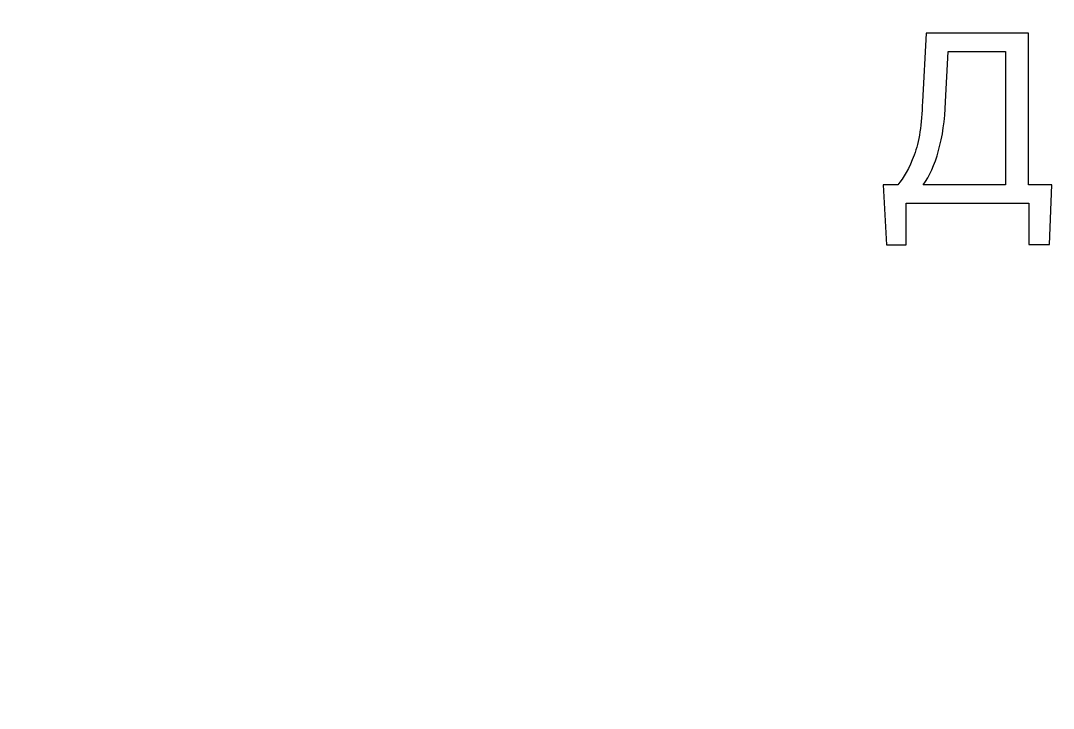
# Model space of a CAD drawing. Header units: centimetres. Extents: x -5.1 to 5.1, y -7 to 7.5.
# Drawn here: x -2.724 to -1.138, y 4.148 to 5.204 of the extents above; entities that cross this region are included whole.
import ezdxf

# ---------------------------------------------------------------- set-up
doc = ezdxf.new("R2010")
doc.units = ezdxf.units.CM
doc.header["$MEASUREMENT"] = 0
doc.layers.add('layer 1', color=7, linetype='Continuous')

msp = doc.modelspace()

# ---------------------------------------------------------------- linework, layer by layer
at = {"layer": 'layer 1', "color": 7}
msp.add_open_spline([(-5.12596, -6.96446), (-5.12596, -6.96446), (5.12594, -6.96446), (5.12594, -6.96446), (5.12594, -6.96446), (5.12594, -6.96446), (5.12594, 7.53467), (5.12594, 7.53467), (5.12594, 7.53467), (5.12594, 7.53467), (-5.12596, 7.53467), (-5.12596, 7.53467), (-5.12596, 7.53467), (-5.12596, 7.53467), (-5.12596, -6.96446), (-5.12596, -6.96446)], degree=3, knots=[0, 0, 0, 0, 0.2, 0.2, 0.2, 0.2, 0.4, 0.4, 0.4, 0.4, 0.6, 0.6, 0.6, 0.6, 1, 1, 1, 1], dxfattribs=at)
at = {"layer": 'layer 1', "color": 17}
for points, knots in [([(-1.17643, 4.9521), (-1.17643, 4.9521), (-1.14059, 4.9521), (-1.14059, 4.9521), (-1.14059, 4.9521), (-1.14059, 4.9521), (-1.14419, 4.86035), (-1.14419, 4.86035), (-1.14419, 4.86035), (-1.14419, 4.86035), (-1.17588, 4.86035), (-1.17588, 4.86035), (-1.17588, 4.86035), (-1.17588, 4.86035), (-1.17588, 4.92421), (-1.17588, 4.92421), (-1.17588, 4.92421), (-1.17588, 4.92421), (-1.36423, 4.92421), (-1.36423, 4.92421), (-1.36423, 4.92421), (-1.36423, 4.92421), (-1.36423, 4.85998), (-1.36423, 4.85998), (-1.36423, 4.85998), (-1.36423, 4.85998), (-1.39414, 4.85998), (-1.39414, 4.85998), (-1.39414, 4.85998), (-1.39414, 4.85998), (-1.39952, 4.9521), (-1.39952, 4.9521), (-1.39952, 4.9521), (-1.39952, 4.9521), (-1.37714, 4.9521), (-1.37714, 4.9521), (-1.37714, 4.9521), (-1.36796, 4.9625), (-1.35952, 4.97774), (-1.35187, 4.99786), (-1.35187, 4.99786), (-1.34423, 5.01792), (-1.34007, 5.04527), (-1.33933, 5.07971), (-1.33933, 5.07971), (-1.33933, 5.07971), (-1.3334, 5.18517), (-1.3334, 5.18517), (-1.3334, 5.18517), (-1.3334, 5.18517), (-1.17643, 5.18517), (-1.17643, 5.18517), (-1.17643, 5.18517), (-1.17643, 5.18517), (-1.17643, 4.9521), (-1.17643, 4.9521)], [0, 0, 0, 0, 0.0666667, 0.0666667, 0.0666667, 0.0666667, 0.1333333, 0.1333333, 0.1333333, 0.1333333, 0.2, 0.2, 0.2, 0.2, 0.2666667, 0.2666667, 0.2666667, 0.2666667, 0.3333333, 0.3333333, 0.3333333, 0.3333333, 0.4, 0.4, 0.4, 0.4, 0.4666667, 0.4666667, 0.4666667, 0.4666667, 0.5333333, 0.5333333, 0.5333333, 0.5333333, 0.6, 0.6, 0.6, 0.6, 0.6666667, 0.6666667, 0.6666667, 0.6666667, 0.7333333, 0.7333333, 0.7333333, 0.7333333, 0.8, 0.8, 0.8, 0.8, 0.8666667, 0.8666667, 0.8666667, 0.8666667, 1, 1, 1, 1]), ([(-1.30367, 5.07965), (-1.30477, 5.05126), (-1.30832, 5.02631), (-1.31444, 5.00471), (-1.31444, 5.00471), (-1.32049, 4.98312), (-1.32832, 4.96556), (-1.33792, 4.9521), (-1.33792, 4.9521), (-1.33792, 4.9521), (-1.21173, 4.9521), (-1.21173, 4.9521), (-1.21173, 4.9521), (-1.21173, 4.9521), (-1.21173, 5.15727), (-1.21173, 5.15727), (-1.21173, 5.15727), (-1.21173, 5.15727), (-1.29957, 5.15727), (-1.29957, 5.15727), (-1.29957, 5.15727), (-1.29957, 5.15727), (-1.30367, 5.07965), (-1.30367, 5.07965)], [0, 0, 0, 0, 0.1428571, 0.1428571, 0.1428571, 0.1428571, 0.2857143, 0.2857143, 0.2857143, 0.2857143, 0.4285714, 0.4285714, 0.4285714, 0.4285714, 0.5714286, 0.5714286, 0.5714286, 0.5714286, 0.7142857, 0.7142857, 0.7142857, 0.7142857, 1, 1, 1, 1])]:
    msp.add_open_spline(points, degree=3, knots=knots, dxfattribs=at)

doc.saveas('drawing.dxf')
